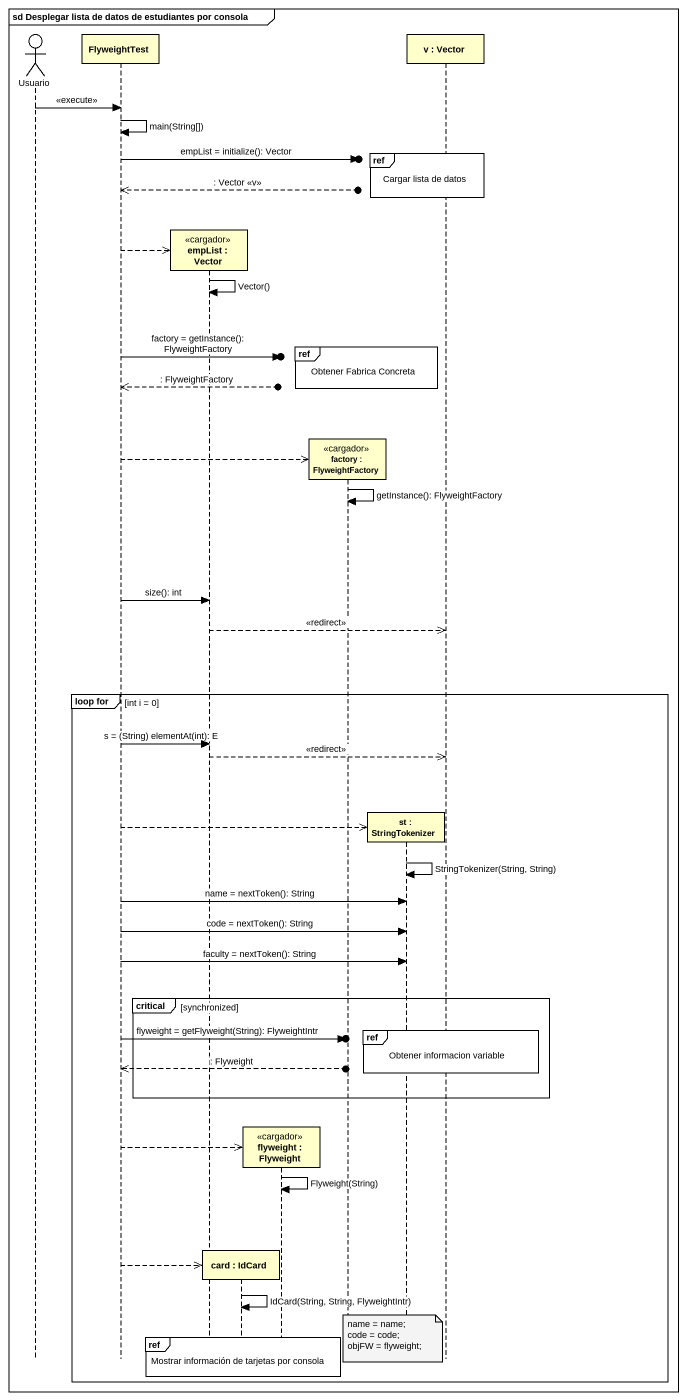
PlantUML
@startuml
mainframe sd Desplegar lista de datos de estudiantes por consola
hide footbox
actor Usuario
participant FlyweightTest
participant "empList : Vector" as empList <<cargador>>
participant "card : IdCard" as card_
participant "flyweight : Flyweight" as flyweight <<cargador>>
participant "factory : FlyweightFactory" as factory <<cargador>>
participant "st : StringTokenizer" as st
participant "v : Vector" as v

Usuario -> FlyweightTest : <<execute>>
FlyweightTest -> FlyweightTest : main(String[])
ref over st, v : Cargar lista de datos
FlyweightTest ->o] : empList = initialize(): Vector
FlyweightTest <<--o] : : Vector <<v>>
FlyweightTest -->> empList **
empList -> empList : Vector()
ref over factory, st : Obtener Fabrica Concreta
FlyweightTest ->o] : factory = getInstance(): FlyweightFactory
FlyweightTest <<--o] : : FlyweightFactory
FlyweightTest -->> factory **
factory -> factory : getInstance(): FlyweightFactory
FlyweightTest -> empList : size(): int
empList -->> v : <<redirect>>
group loop for [int i = 0]
  FlyweightTest -> empList : s = (String) elementAt(int): E
  empList -->> v : <<redirect>>
  FlyweightTest -->> st **
  st -> st : StringTokenizer(String, String)
  FlyweightTest -> st : name = nextToken(): String
  FlyweightTest -> st : code = nextToken(): String
  FlyweightTest -> st : faculty = nextToken(): String
  critical synchronized
    ref over st, v : Obtener informacion variable
    FlyweightTest ->o] : flyweight = getFlyweight(String): FlyweightIntr
    FlyweightTest <<--o] : : Flyweight
  end
  FlyweightTest -->> flyweight **
  flyweight -> flyweight : Flyweight(String)
  FlyweightTest -->> card_ **
  card_ -> card_ : IdCard(String, String, FlyweightIntr)
  ref over empList, card_, flyweight : Mostrar información de tarjetas por consola
  note over st
    name = name;
    code = code;
    objFW = flyweight;
  end note
end
@enduml
